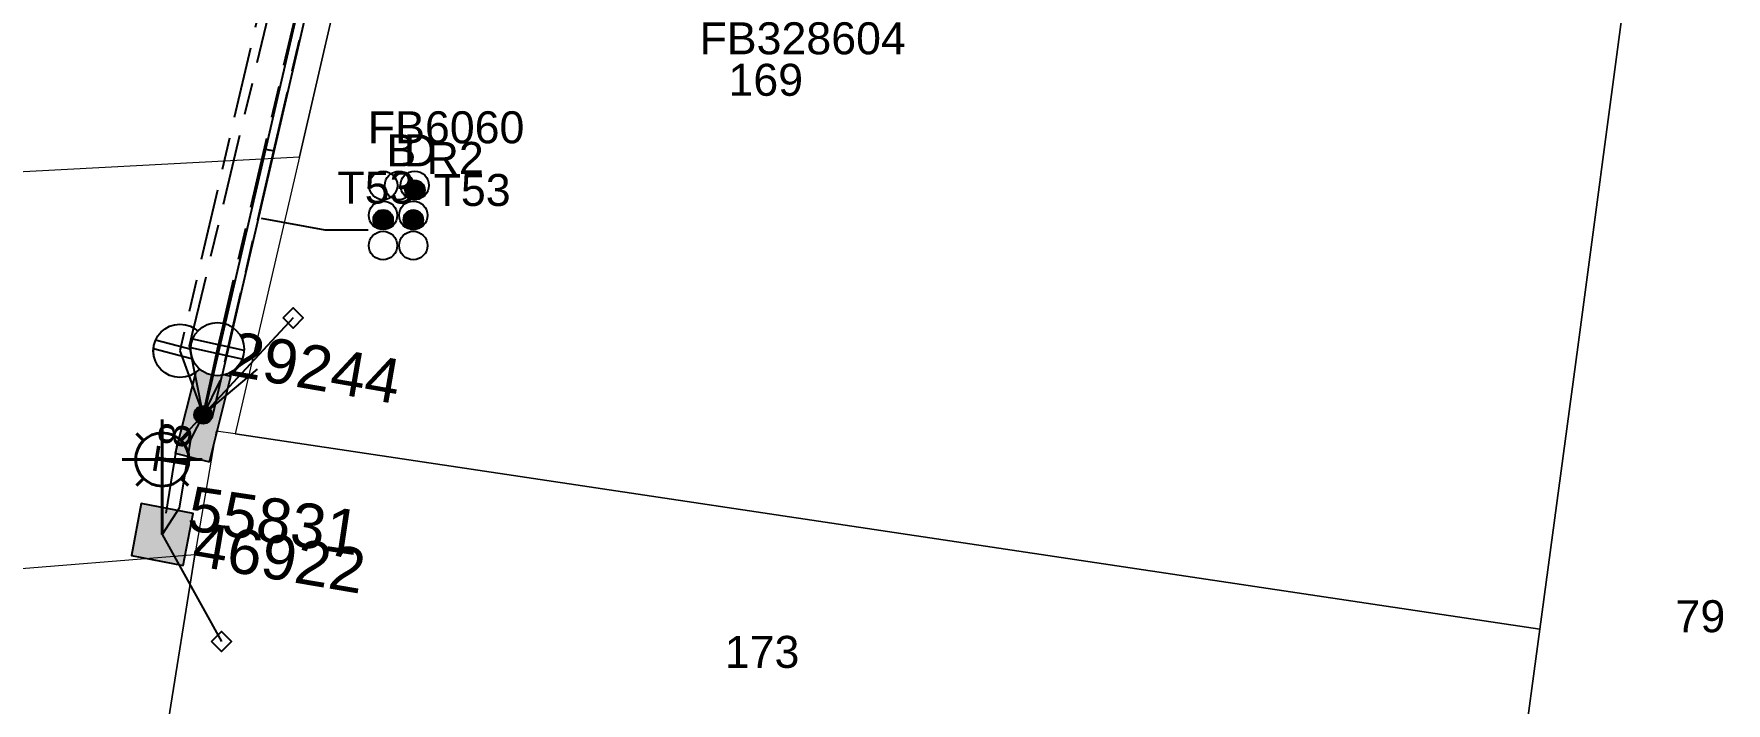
# Model space of a CAD drawing. Header units: metres. Extents: x 314484 to 315473, y 6253544 to 6254134.
# Drawn here: x 314874.9 to 314970.1, y 6253742 to 6253779.6 of the extents above; entities that cross this region are included whole.
import ezdxf
from ezdxf.enums import TextEntityAlignment as Align

# ---------------------------------------------------------------- set-up
doc = ezdxf.new("R2010")
doc.units = ezdxf.units.M
doc.linetypes.add('Cable Exist UG', pattern=[8.2, 4, -1.2, 1.8, -1.2])
doc.layers.get('0').update_dxf_attribs({"color": 6})
doc.layers.add('Cadastre Land Parcels_SP_EXT', color=9, linetype='Continuous', lineweight=5)
doc.layers.add('Cadastre Roads_SP_EXT', color=9, linetype='Continuous', lineweight=5)
for name, color, linetype in [('Duct_SP_EXT', 7, 'Continuous'), ('Equip_LV_EXT', 7, 'Continuous'), ('Equip_SL_EXT', 7, 'Continuous'), ('Equip_SP_SL_EXT', 7, 'Continuous'), ('Mains_LV_EXT', 7, 'Continuous'), ('Mains_SL_EXT', 7, 'Continuous'), ('Services_SP_EXT', 7, 'Continuous'), ('SupportsUG_SP_LV_EXT', 7, 'Continuous'), ('SupportsUG_SP_LV_SL_EXT', 7, 'Continuous'), ('Trench_SP_EXT', 7, 'Continuous')]:
    doc.layers.add(name, color=color, linetype=linetype)
doc.styles.add('COLUMN_LABEL', font='arial.ttf')
doc.styles.add('iecARIAL', font='arial.ttf', dxfattribs={"height": 2})
doc.styles.add('POLE_LABEL', font='arial.ttf')
doc.styles.get("Standard").update_dxf_attribs({"font": 'arial.ttf'})

# ---------------------------------------------------------------- blocks, each defined once
blk = doc.blocks.new('COLUMN_EXT')
blk.add_hatch(color=256).paths.add_polyline_path([(-1.485, 1.485), (-1.485, -1.485), (1.485, -1.485), (1.485, 1.485)])
blk.add_lwpolyline([(-1.485, -1.485), (1.485, -1.485), (1.485, 1.485), (-1.485, 1.485)], close=True)
for tag, height, style, flags, p in [('ASSET_NUM', 2.5, 'COLUMN_LABEL', 8, (2, 2)), ('STRUCTURE_PLANT_NUMBER', 0.2, 'POLE_LABEL', 9, (1.813, 0.031)), ('STREET_CODE', 0.2, 'COLUMN_LABEL', 9, (1.813, -0.2))]:
    blk.add_attdef(tag, text='', height=height, dxfattribs=dict(style=style, flags=flags)).set_placement(p, align=Align.MIDDLE_LEFT)
at = {"flags": 9}
for tag, p in [('OWNED_BY', (1.813, -0.6)), ('STATE', (1.813, -0.8)), ('COLUMN_TYPE', (1.813, -0.4)), ('USAGE', (1.813, -1)), ('STREETNAME', (1.813, -1.6)), ('SUBURB', (1.813, -1.8)), ('LEGEND', (1.813, -1.2)), ('LOCATION', (1.813, -1.4)), ('NOTES', (1.813, -2))]:
    blk.add_attdef(tag, text='', height=0.2, dxfattribs=at).set_placement(p, align=Align.MIDDLE_LEFT)
at = {"flags": 1}
blk.add_attdef('Z', (1.813, -2.351), '', height=0.2, dxfattribs=at)
blk = doc.blocks.new('PILLAR_EXT')
blk.add_hatch(color=256).paths.add_polyline_path([(-2.475, 0.99), (-2.475, -0.99), (2.475, -0.99), (2.475, 0.99)])
blk.add_lwpolyline([(-2.475, -0.99), (2.475, -0.99), (2.475, 0.99), (-2.475, 0.99)], close=True)
at = {"style": 'iecARIAL', "flags": 8}
blk.add_attdef('ASSET_NUM', (1.5, 3.5), '', height=2.5, dxfattribs=at)
for tag, p, flags in [('OWNED_BY', (0, -0.2), 9), ('STATE', (0, -0.4), 9), ('SUPPORT_TYPE', (0, -0.6), 9), ('USAGE', (0, -0.8), 9), ('LEGEND', (0, -1), 9), ('STREETNAME', (0, -1.8), 9), ('SUBURB', (0, -2), 1), ('LOCATION', (0, -1.2), 9), ('NOTES', (0, -1.4), 9), ('PARENT', (0, -1.6), 9)]:
    blk.add_attdef(tag, p, '', height=0.2, dxfattribs=dict(flags=flags))
blk = doc.blocks.new('DUCT_EXT')
blk.add_circle((0, 0.8), 0.8)
at = {"flags": 1}
blk.add_attdef('Z', (0, 0), '', height=0.2, dxfattribs=at)
at = {"flags": 9}
for tag, p in [('DUCT_CODE', (0, 0)), ('XSECT_TYPE', (0, -0.2)), ('STATE', (0, -0.6)), ('FB_REFERENCE', (0, -0.4)), ('NOTES', (0, -0.8))]:
    blk.add_attdef(tag, text='', height=0.2, dxfattribs=at).set_placement(p, align=Align.MIDDLE_LEFT)
blk = doc.blocks.new('SL_LANTERN_EXT')
at = {"lineweight": 40}
for p, q in [((0, 1.968), (0, 6.468)), ((-1.459, 5.676), (-1.061, 5.278)), ((1.458, 5.676), (1.06, 5.278)), ((-2.25, 4.218), (2.25, 4.218)), ((-1.459, 2.759), (-1.061, 3.157)), ((1.458, 2.759), (1.06, 3.157)), ((0, 0), (0, 2.721))]:
    blk.add_line(p, q, dxfattribs=at)
blk.add_circle((0, 4.218), 1.5, dxfattribs=at)
at = {"style": 'iecARIAL', "flags": 8}
blk.add_attdef('ASSET_NUM', (1.5, 1.5), '', height=2.5, dxfattribs=at)
for tag, p, height, flags in [('CONSTRUCTED_VOLTAGE', (0.981, -0.653), 0.2, 9), ('CONTROL_TYPE', (0.981, -0.853), 0.2, 9), ('LANTERN_PURPOSE', (0.981, -1.053), 0.2, 9), ('LNUMBER', (2.181, -3.253), 2.5, 8), ('OPERATING_VOLTAGE', (0.981, -1.653), 0.2, 9), ('ORIENTATION', (0.981, -1.853), 0.2, 9), ('OWNED_BY', (0.981, -2.053), 0.2, 9), ('LANTERN_TYPE', (0.981, -1.253), 0.2, 9), ('NO_PHASES', (0.981, -1.453), 0.2, 9), ('STATE', (0.981, -2.253), 0.2, 9), ('CEXIST', (0.981, -2.653), 0.2, 9), ('CNEW', (0.981, -2.853), 0.2, 9), ('CNUMBER', (0.981, -3.053), 0.2, 9), ('USAGE', (0.981, -2.453), 0.2, 9), ('CREMOVE', (0.981, -3.253), 0.2, 9), ('CREPLACE', (0.981, -3.453), 0.2, 9), ('LKINGHEIGHT', (0.981, -3.653), 0.2, 9), ('LBRACKET', (0.981, -3.853), 0.2, 9), ('LBRACKETVOCAB', (0.981, -4.053), 0.2, 9), ('LCATEGORY', (0.981, -4.253), 0.2, 9), ('LCHARGE1', (0.981, -4.453), 0.2, 9), ('LCHARGE1PERCENT', (0.981, -4.653), 0.2, 9), ('LCHARGE2', (0.981, -4.853), 0.2, 9), ('LCHARGE2PERCENT', (0.981, -5.053), 0.2, 9), ('LCHARGE3', (0.981, -5.253), 0.2, 9), ('LCHARGE3PERCENT', (0.981, -5.453), 0.2, 9), ('LEXIST', (0.981, -5.653), 0.2, 9), ('LLAMP', (0.981, -5.853), 0.2, 9), ('LLAMPVOCAB', (0.981, -6.053), 0.2, 9), ('LMAST', (0.981, -6.253), 0.2, 9), ('LMASTVOCAB', (0.981, -6.453), 0.2, 9), ('LNEW', (0.981, -6.653), 0.2, 9), ('LANTNUMBER', (0.981, -6.853), 0.2, 9), ('LOUTREACH', (0.981, -7.253), 0.2, 9), ('LOUTREACHVOCAB', (0.981, -7.453), 0.2, 9), ('LRATECODE', (0.981, -7.653), 0.2, 9), ('LREMOVE', (0.981, -7.853), 0.2, 9), ('LREPLACE', (0.981, -8.053), 0.2, 9), ('LTYPE', (0.981, -8.253), 0.2, 9), ('LTYPEVOCAB', (0.981, -8.453), 0.2, 9), ('LEGEND', (0.981, -8.653), 0.2, 9), ('STREETNAME', (0.981, -9.253), 0.2, 9), ('SUBURB', (0.981, -9.453), 0.2, 1), ('LOCATION', (0.981, -8.853), 0.2, 9), ('NOTES', (0.981, -9.053), 0.2, 9)]:
    blk.add_attdef(tag, p, '', height=height, dxfattribs=dict(flags=flags))
blk = doc.blocks.new('CCP_EXT')
at = {"flags": 9}
for tag, p in [('STATE', (0, -1.8)), ('USAGE', (0, -1.2)), ('LEGEND', (0, -1.4)), ('LIFE_SUPPORT', (0, -1.6)), ('NOTES', (0, -2))]:
    blk.add_attdef(tag, text='', height=0.2, dxfattribs=at).set_placement(p, align=Align.MIDDLE_LEFT)
blk.add_wipeout([(0, 0.566), (0.566, 0), (0, -0.566), (-0.566, 0)])
blk.add_lwpolyline([(-0.566, 0), (0, 0.566), (0.566, 0), (0, -0.566), (-0.566, 0)])
at = {"flags": 1}
blk.add_attdef('Z', (0, 0), '', height=0.2, dxfattribs=at)
at = {"flags": 9}
for tag, p in [('CCP_TYPE', (0, 0)), ('OPERATING_VOLTAGE', (0, -0.6)), ('ORIENTATION', (0, -0.8)), ('OWNED_BY', (0, -1)), ('CONSTRUCTED_VOLTAGE', (0, -0.2)), ('NO_PHASES', (0, -0.4))]:
    blk.add_attdef(tag, text='', height=0.2, dxfattribs=at).set_placement(p, align=Align.MIDDLE_LEFT)
blk = doc.blocks.new('LV_UG_LINKS_CLOSED_EXT')
blk.add_wipeout([(-1.056, 1.057), (-1.18, 0.916), (-1.286, 0.761), (-1.371, 0.594), (-1.435, 0.417), (-1.476, 0.234), (-1.493, 0.047), (-1.487, -0.14), (-1.458, -0.326), (-1.406, -0.506), (-1.331, -0.678), (-1.236, -0.839), (-1.121, -0.988), (-0.988, -1.12), (-0.84, -1.235), (-0.679, -1.331), (-0.506, -1.406), (-0.326, -1.458), (-0.141, -1.487), (0.047, -1.493), (0.233, -1.476), (0.416, -1.435), (0.593, -1.371), (0.76, -1.286), (0.915, -1.181), (1.056, -1.057), (1.18, -0.916), (1.286, -0.761), (1.371, -0.594), (1.435, -0.417), (1.476, -0.234), (1.493, -0.047), (1.487, 0.14), (1.458, 0.326), (1.406, 0.506), (1.331, 0.678), (1.236, 0.839), (1.121, 0.988), (0.988, 1.12), (0.84, 1.235), (0.679, 1.331), (0.506, 1.406), (0.326, 1.458), (0.141, 1.487), (-0.047, 1.493), (-0.233, 1.476), (-0.416, 1.435), (-0.593, 1.371), (-0.76, 1.286), (-0.915, 1.181)])
for p, q in [((-0.25, -1.479), (-0.25, 1.479)), ((0.25, -1.479), (0.25, 1.479))]:
    blk.add_line(p, q)
blk.add_circle((0, 0), 1.5)
at = {"flags": 9}
for tag, p in [('ACTUAL_STATUS', (0, 0)), ('OPERATING_VOLTAGE', (0, -0.6)), ('ORIENTATION', (0, -0.8)), ('STATE', (0, -1)), ('CONSTRUCTED_VOLTAGE', (0, -0.2)), ('NO_PHASES', (0, -0.4)), ('SWITCH_TYPE', (0, -1.2)), ('USAGE', (0, -1.4)), ('NOTES', (0, -1.6))]:
    blk.add_attdef(tag, text='', height=0.2, dxfattribs=at).set_placement(p, align=Align.MIDDLE_LEFT)
at = {"flags": 1}
blk.add_attdef('Z', (0, 0), '', height=0.2, dxfattribs=at)
blk = doc.blocks.new('CABLE_LARGE_EXT')
h = blk.add_hatch(color=256)
edge = h.paths.add_edge_path()
edge.add_arc((0, 0.55), 0.55, 0, 360)
blk.add_circle((0, 0.55), 0.55)
at = {"flags": 1}
blk.add_attdef('Z', (0, 0), '', height=0.2, dxfattribs=at)
at = {"flags": 9}
for tag, p in [('COND_CODE', (0, 0)), ('XSECT_SIZE', (0, -0.6)), ('STATE', (0, -0.4)), ('FB_REFERENCE', (0, -0.2)), ('NOTES', (0, -0.8))]:
    blk.add_attdef(tag, text='', height=0.2, dxfattribs=at).set_placement(p, align=Align.MIDDLE_LEFT)
blk = doc.blocks.new('CONNECTOR_NODE_EXT')
h = blk.add_hatch(color=256)
edge = h.paths.add_edge_path()
edge.add_arc((0, 0), 0.5, 0, 360)
blk.add_circle((0, 0), 0.5)
at = {"flags": 1}
blk.add_attdef('Z', (0, 0), '', height=0.2, dxfattribs=at)
at = {"flags": 9}
for tag, p in [('CONNECTOR_TYPE', (0, 0)), ('OPERATING_VOLTAGE', (0, -0.6)), ('ORIENTATION', (0, -0.8)), ('SUBTYPE', (0, -1)), ('CONSTRUCTED_VOLTAGE', (0, -0.2)), ('NO_PHASES', (0, -0.4)), ('USAGE', (0, -1.2)), ('NOTES', (0, -1.4))]:
    blk.add_attdef(tag, text='', height=0.2, dxfattribs=at).set_placement(p, align=Align.MIDDLE_LEFT)

msp = doc.modelspace()

# ---------------------------------------------------------------- linework, layer by layer
at = {"layer": 'Cadastre Land Parcels_SP_EXT', "linetype": 'Continuous'}
for points in [[(314900.923, 6253790.837), (314897.202, 6253791.004), (314894.149, 6253789.011), (314892.815, 6253785.623), (314892.813, 6253785.616), (314889.821, 6253772.689), (314886.212, 6253757.108), (314959.59, 6253746.131), (314961.719, 6253761.98), (314964.291, 6253781.256), (314900.923, 6253790.837)], [(314979.277, 6253779.012), (314964.291, 6253781.256), (314961.719, 6253761.98), (314959.59, 6253746.131), (314957.534, 6253730.83), (314952.46, 6253692.119), (314967.373, 6253689.978), (314973.307, 6253734.217), (314977.69, 6253767.229), (314978.975, 6253776.759), (314979.277, 6253779.012)], [(314886.212, 6253757.108), (314885.136, 6253757.269), (314883.943, 6253750.297), (314882.389, 6253740.554), (314914.17, 6253736.428), (314941.009, 6253732.95), (314957.534, 6253730.83), (314959.59, 6253746.131), (314886.212, 6253757.108)]]:
    msp.add_lwpolyline(points, close=True, dxfattribs=at)
at = {"layer": 'Cadastre Roads_SP_EXT', "linetype": 'Continuous'}
for points in [[(314875.015, 6253771.901), (314889.821, 6253772.689), (314892.813, 6253785.616), (314892.815, 6253785.623), (314880.697, 6253788.521), (314868.157, 6253791.519), (314867.63, 6253790.007), (314861.254, 6253771.168), (314875.015, 6253771.901)], [(314882.389, 6253740.554), (314883.943, 6253750.297), (314872.309, 6253749.374), (314857.637, 6253748.208), (314851.067, 6253704.97), (314865.383, 6253703.852), (314876.409, 6253702.991), (314882.389, 6253740.554)]]:
    msp.add_lwpolyline(points, close=True, dxfattribs=at)
at = {"layer": 'Duct_SP_EXT'}
for p, q in [((314887.931, 6253773.127), (314890.925, 6253786.061)), ((314888.399, 6253773.018), (314891.393, 6253785.952)), ((314887.931, 6253773.127), (314888.165, 6253773.073)), ((314888.399, 6253773.018), (314888.165, 6253773.073)), ((314884.452, 6253758.106), (314884.686, 6253758.052)), ((314884.919, 6253757.998), (314884.686, 6253758.052))]:
    msp.add_line(p, q, dxfattribs=at)
msp.add_lwpolyline([(314893.689, 6253768.564), (314891.262, 6253768.564), (314887.685, 6253769.228)], dxfattribs=at)
at = {"layer": 'Mains_LV_EXT', "linetype": 'Cable Exist UG'}
msp.add_lwpolyline([(314884.403, 6253758.174), (314882.938, 6253756.595), (314882.11, 6253751.448)], dxfattribs=at)
at = {"layer": 'Mains_SL_EXT', "linetype": 'Cable Exist UG'}
msp.add_lwpolyline([(314884.403, 6253758.174), (314883.699, 6253756.786), (314883.057, 6253752.938), (314882.11, 6253751.448)], dxfattribs=at)
at = {"layer": 'Trench_SP_EXT', "linetype": 'Cable Exist UG'}
msp.add_lwpolyline([(314884.403, 6253758.174), (314888.181, 6253761.361)], dxfattribs=at)

# ---------------------------------------------------------------- block references
at = {"layer": 'Duct_SP_EXT'}
for name, p in [('DUCT_EXT', (314894.532, 6253770.281)), ('DUCT_EXT', (314895.419, 6253770.282)), ('DUCT_EXT', (314896.303, 6253770.287)), ('CABLE_LARGE_EXT', (314896.318, 6253770.271)), ('DUCT_EXT', (314894.525, 6253768.601)), ('CABLE_LARGE_EXT', (314894.53, 6253768.61)), ('DUCT_EXT', (314896.225, 6253768.601)), ('CABLE_LARGE_EXT', (314896.225, 6253768.601)), ('DUCT_EXT', (314894.525, 6253766.901)), ('DUCT_EXT', (314896.225, 6253766.901))]:
    msp.add_blockref(name, p, dxfattribs=at)
at = {"layer": 'Equip_SL_EXT'}
msp.add_blockref('CONNECTOR_NODE_EXT', (314884.403, 6253758.174), dxfattribs=at)
at = {"layer": 'Equip_SP_SL_EXT'}
ref = msp.add_blockref('SL_LANTERN_EXT', (314882.11, 6253751.448), dxfattribs=at)
ref.add_attrib('ASSET_NUM', '55831', dxfattribs={"layer": '0', "height": 2.5, "rotation": 351.48551, "style": 'iecARIAL'}).set_placement((314883.61, 6253752.948), align=Align.MIDDLE_LEFT)
at = {"layer": 'SupportsUG_SP_LV_EXT'}
ref = msp.add_blockref('PILLAR_EXT', (314884.403, 6253758.174), dxfattribs=dict(at, rotation=75.87852877712855))
ref.add_attrib('ASSET_NUM', '29244', dxfattribs={"layer": '0', "height": 2.5, "rotation": 350.15301, "style": 'iecARIAL'}).set_placement((314885.903, 6253761.674), align=Align.MIDDLE_LEFT)
at = {"layer": 'SupportsUG_SP_LV_SL_EXT'}
ref = msp.add_blockref('COLUMN_EXT', (314882.11, 6253751.448), dxfattribs=dict(at, rotation=79.20186588025061))
ref.add_attrib('ASSET_NUM', '46922', dxfattribs={"layer": '0', "height": 2.5, "rotation": 350.37367, "style": 'COLUMN_LABEL'}).set_placement((314884.11, 6253752.198), align=Align.TOP_LEFT)

# ---------------------------------------------------------------- texts
at = {"layer": 'Cadastre Land Parcels_SP_EXT'}
for s, p in [('169', (314913.954, 6253776.125)), ('79', (314967.222, 6253745.951)), ('173', (314913.748, 6253743.946))]:
    msp.add_text(s, height=1.8, dxfattribs=at).set_placement(p)
at = {"layer": 'Duct_SP_EXT'}
for s, p in [('FB328604', (314912.325, 6253778.459)), ('FB6060', (314893.668, 6253773.453)), ('B', (314894.716, 6253772.157)), ('D', (314895.694, 6253772.157)), ('R2', (314896.975, 6253771.731)), ('T53', (314891.956, 6253770.06)), ('T53', (314897.369, 6253769.928))]:
    msp.add_text(s, height=1.8, dxfattribs=at).set_placement(p)
at = {"layer": 'Mains_LV_EXT'}
msp.add_text('T8', height=1.8, rotation=80.8611, dxfattribs=at).set_placement((314883.351, 6253754.699))

# ---------------------------------------------------------------- next in the draw order: block references
at = {"layer": 'Equip_LV_EXT', "rotation": 255.4661420728054}
msp.add_blockref('LV_UG_LINKS_CLOSED_EXT', (314883.103, 6253761.779), dxfattribs=at)
at = {"layer": 'Services_SP_EXT'}
msp.add_blockref('CCP_EXT', (314889.473, 6253763.626), dxfattribs=at)
at = {"layer": 'Services_SP_EXT', "rotation": 359.7177989212617}
msp.add_blockref('CCP_EXT', (314885.434, 6253745.432), dxfattribs=at)

# ---------------------------------------------------------------- next in the draw order: linework, layer by layer
at = {"layer": 'Services_SP_EXT'}
msp.add_lwpolyline([(314882.11, 6253751.448), (314885.434, 6253745.432)], dxfattribs=at)

# ---------------------------------------------------------------- next in the draw order: block references
at = {"layer": 'Equip_LV_EXT', "rotation": 77.28209343340122}
msp.add_blockref('LV_UG_LINKS_CLOSED_EXT', (314885.21, 6253761.871), dxfattribs=at)

# ---------------------------------------------------------------- next in the draw order: linework, layer by layer
at = {"layer": 'Duct_SP_EXT'}
for p, q in [((314884.452, 6253758.106), (314887.931, 6253773.127)), ((314884.919, 6253757.998), (314888.399, 6253773.018))]:
    msp.add_line(p, q, dxfattribs=at)
at = {"layer": 'Mains_LV_EXT', "linetype": 'Cable Exist UG'}
for points in [[(314903.684, 6253824.979), (314894.277, 6253795.923), (314892.356, 6253796.045), (314890.432, 6253790.456), (314888.921, 6253786.791), (314883.103, 6253761.779)], [(314885.21, 6253761.871), (314890.341, 6253783.768), (314889.241, 6253785.371), (314890.112, 6253788.166), (314891.669, 6253788.257), (314893.649, 6253794.025), (314912.04, 6253791.222), (314914.353, 6253792.861)], [(314883.103, 6253761.779), (314884.403, 6253758.174)], [(314884.403, 6253758.174), (314885.21, 6253761.871)]]:
    msp.add_lwpolyline(points, dxfattribs=at)
at = {"layer": 'Mains_SL_EXT', "linetype": 'Cable Exist UG'}
for points in [[(314884.403, 6253758.174), (314883.636, 6253762.054), (314888.764, 6253783.481), (314887.58, 6253785.343), (314889.557, 6253790.929), (314892.482, 6253793.584), (314901.73, 6253823.271), (314903.684, 6253824.979)], [(314914.353, 6253792.861), (314914.098, 6253790.393), (314914.098, 6253790.393), (314901.069, 6253792.332), (314896.787, 6253792.524), (314892.929, 6253790.006), (314892.052, 6253787.864), (314892.423, 6253787.035), (314891.863, 6253784.763), (314890.975, 6253784.325), (314888.36, 6253773.028), (314885.371, 6253760.127), (314884.403, 6253758.174)]]:
    msp.add_lwpolyline(points, dxfattribs=at)
at = {"layer": 'Services_SP_EXT'}
msp.add_lwpolyline([(314889.473, 6253763.626), (314884.403, 6253758.174)], dxfattribs=at)

doc.saveas('drawing.dxf')
